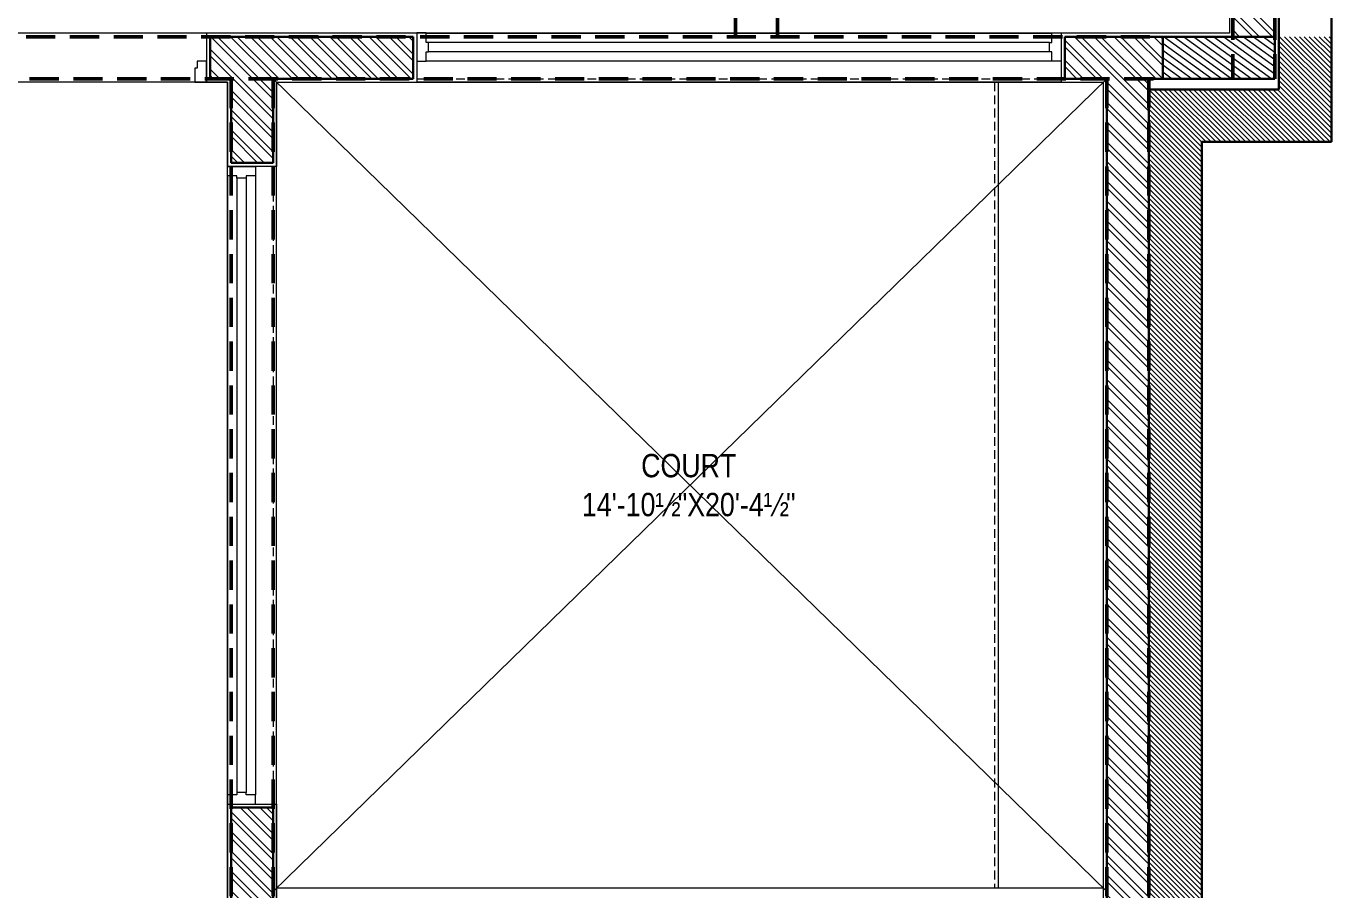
# Model space of a CAD drawing. Header units: inches. Extents: x -190799 to -189704, y -49100 to -46985.
# Drawn here: x -190244.5 to -189964.9, y -47808.5 to -47623.6 of the extents above; entities that cross this region are included whole.
import ezdxf

# ---------------------------------------------------------------- set-up
doc = ezdxf.new("R2010")
doc.units = ezdxf.units.IN
doc.header["$LTSCALE"] = 25
doc.header["$MEASUREMENT"] = 0
doc.linetypes.add('DASHED2', pattern=[0.375, 0.25, -0.125])
for name, color, linetype, lineweight in [('COLUMN', 1, 'Continuous', 30), ('COLUMNHATCH', 8, 'Continuous', 0), ('cross', 1, 'Continuous', 13), ('elevation', 6, 'Continuous', 9), ('hidden', 7, 'DASHED2', 5), ('PLASTER LINE', 1, 'Continuous', 5), ('PP-BEAM', 104, 'DASHED2', 50), ('PP-ROOM 10', 3, 'Continuous', 13), ('PP-ROOM 17', 3, 'Continuous', 13), ('PP-ROOM 7', 3, 'Continuous', 13), ('PP-ROOM 9', 3, 'Continuous', 13), ('PP-WALL', 7, 'Continuous', 30), ('sechatch', 8, 'Continuous', 0), ('TEXT', 7, 'Continuous', 13), ('WIN', 22, 'Continuous', 0)]:
    doc.layers.add(name, color=color, linetype=linetype, lineweight=lineweight)
doc.styles.add('RAJ', font='Arial Narrow.ttf')
pattern_1 = [(315, (-190005.5472, -48317.744), (2.12132, 2.12132), []), (315, (-190005.5472, -48319.1582), (2.12132, 2.12132), [])]

# ---------------------------------------------------------------- blocks, each defined once
blk = doc.blocks.new('W1')
at = {"layer": 'WIN'}
for p, q in [((-190457.86, -47788.12), (-190457.86, -47655.62)), ((-190455.86, -47787.62), (-190455.86, -47656.12)), ((-190453.86, -47787.62), (-190453.86, -47656.12))]:
    blk.add_line(p, q, dxfattribs=at)
for points in [[(-190451.86, -47653.62), (-190457.86, -47653.62), (-190457.86, -47655.62), (-190455.86, -47655.62), (-190455.86, -47656.12), (-190453.86, -47656.12), (-190453.86, -47655.62), (-190451.86, -47655.62)], [(-190451.86, -47790.12), (-190457.86, -47790.12), (-190457.86, -47788.12), (-190455.86, -47788.12), (-190455.86, -47787.62), (-190453.86, -47787.62), (-190453.86, -47788.12), (-190451.86, -47788.12)]]:
    blk.add_lwpolyline(points, close=True, dxfattribs=at)

msp = doc.modelspace()

# ---------------------------------------------------------------- hatches: boundary and pattern name
at = {"layer": 'COLUMNHATCH', "ltscale": 5}
h = msp.add_hatch(dxfattribs=at)
h.set_pattern_fill('ANSI31', color=5, scale=6, angle=90, style=0)
h.set_pattern_definition([(135, (141.9624, -2979.54285), (-0.530330086, -0.530330086), [])])
h.paths.add_polyline_path([(-189965.0167, -47625.8675), (-189976.2667, -47625.8675), (-189976.2667, -47637.127), (-190004.1104, -47637.127), (-190004.1104, -47879.3675), (-190004.1104, -47888.3675), (-190004.1104, -47951.3675), (-189976.4028, -47951.3675), (-189964.9028, -47951.3675), (-189964.9028, -47939.6015), (-189992.7648, -47939.6015), (-189992.7648, -47648.377), (-189965.0167, -47648.377)])
h = msp.add_hatch(dxfattribs=at)
h.set_pattern_fill('ANSI31', color=256, scale=10, angle=99.050055, style=0)
h.set_pattern_definition([(144.0500546, (141.9624, -2979.5429), (-0.73384782, -1.011912732), [])])
h.paths.add_polyline_path([(-190001.1104, -47625.8675), (-190001.1104, -47634.8675), (-189977.1104, -47634.8675), (-189977.1104, -47625.8675)])
at = {"layer": 'sechatch', "ltscale": 30}
h = msp.add_hatch(dxfattribs=at)
h.set_pattern_fill('ANSI32,_O', color=256, scale=8, angle=270)
h.set_pattern_definition(pattern_1)
h.paths.add_polyline_path([(-189977.1104, -47498.9837), (-189986.1104, -47498.9837), (-189986.1104, -47625.8675), (-189977.1104, -47625.8675)])
h = msp.add_hatch(dxfattribs=at)
h.set_pattern_fill('ANSI32', color=256, scale=8, angle=270)
h.set_pattern_definition([(315, (-190204.5656, -47629.0806), (2.12132, 2.12132), []), (315, (-190204.5656, -47630.4948), (2.12132, 2.12132), [])])
h.paths.add_polyline_path([(-190200.6104, -47625.8675), (-190205.1104, -47625.8675), (-190205.1104, -47634.8675), (-190200.6104, -47634.8675)])
h.paths.add_polyline_path([(-190250.1104, -47625.8675), (-190260.6104, -47625.8675), (-190260.6104, -47634.8675), (-190250.1104, -47634.8675)])
h.paths.add_polyline_path([(-190200.6104, -47652.8675), (-190191.6104, -47652.8675), (-190191.6104, -47634.8675), (-190161.6104, -47634.8675), (-190161.6104, -47625.8675), (-190200.6104, -47625.8675)])
h = msp.add_hatch(dxfattribs=at)
h.set_pattern_fill('ANSI32,_O', color=256, scale=8, angle=270)
h.set_pattern_definition(pattern_1)
h.paths.add_polyline_path([(-190001.1104, -47625.8675), (-190022.1104, -47625.8675), (-190022.1104, -47634.8675), (-190013.1104, -47634.8675), (-190013.1104, -47879.3675), (-190004.2648, -47879.3675), (-190004.2648, -47637.127), (-190004.1104, -47634.8675), (-190001.1104, -47634.8675)])
h = msp.add_hatch(dxfattribs=at)
h.set_pattern_fill('ANSI32,_O', color=256, scale=8, angle=270)
h.set_pattern_definition(pattern_1)
h.paths.add_polyline_path([(-190191.6104, -47790.8675), (-190200.6104, -47790.8675), (-190200.6104, -47870.3675), (-190191.6104, -47870.3675)])

# ---------------------------------------------------------------- linework, layer by layer
at = {"layer": 'COLUMN'}
msp.add_lwpolyline([(-189977.1104, -47634.8675), (-190001.1104, -47634.8675), (-190001.1104, -47625.8675), (-189977.1104, -47625.8675)], close=True, dxfattribs=at)
at = {"layer": 'cross'}
for p, q in [((-190191.6104, -47808.8675), (-190013.1104, -47634.8675)), ((-190013.1104, -47808.8675), (-190191.6104, -47634.8675))]:
    msp.add_line(p, q, dxfattribs=at)
at = {"layer": 'elevation'}
for p, q in [((-190022.8604, -47635.6175), (-190160.8604, -47635.6175)), ((-190036.3604, -47635.6175), (-190036.3604, -47808.1175)), ((-190190.8604, -47790.1175), (-190190.8604, -47653.6175)), ((-190013.8604, -47808.1175), (-190190.8604, -47808.1175))]:
    msp.add_line(p, q, dxfattribs=at)
at = {"layer": 'hidden', "ltscale": 0.3}
for p, q in [((-190160.8604, -47634.8675), (-190022.8604, -47634.8675)), ((-190037.1104, -47635.6175), (-190037.1104, -47808.1175)), ((-190191.6104, -47653.6175), (-190191.6104, -47790.1175))]:
    msp.add_line(p, q, dxfattribs=at)
at = {"layer": 'PLASTER LINE', "ltscale": 30}
for p, q in [((-189986.8604, -47434.6175), (-189986.8604, -47625.1175)), ((-190160.8604, -47625.1175), (-190205.8604, -47625.1175)), ((-190205.8604, -47625.1175), (-190205.8604, -47635.6175)), ((-190160.8604, -47625.1175), (-190160.8604, -47635.6175)), ((-189986.8604, -47625.1175), (-190022.8604, -47625.1175)), ((-190022.8604, -47625.1175), (-190022.8604, -47635.6175)), ((-190205.8604, -47635.6175), (-190201.3604, -47635.6175)), ((-190201.3604, -47635.6175), (-190201.3604, -47653.6175)), ((-190190.8604, -47635.6175), (-190160.8604, -47635.6175)), ((-190190.8604, -47635.6175), (-190190.8604, -47653.6175)), ((-190022.8604, -47635.6175), (-190013.8604, -47635.6175)), ((-190013.8604, -47635.6175), (-190013.8604, -47878.6175)), ((-190190.8604, -47653.6175), (-190201.3604, -47653.6175)), ((-190201.3604, -47790.1175), (-190201.3604, -47889.1175)), ((-190201.3604, -47790.1175), (-190190.8604, -47790.1175)), ((-190190.8604, -47790.1175), (-190190.8604, -47878.6175))]:
    msp.add_line(p, q, dxfattribs=at)
at = {"layer": 'PP-BEAM'}
for p, q in [((-190092.6104, -47348.3675), (-190092.6104, -47625.8675)), ((-190083.6104, -47348.3675), (-190083.6104, -47625.8675)), ((-189986.1104, -47348.3675), (-189986.1104, -47634.8675)), ((-189977.1104, -47348.3675), (-189977.1104, -47634.8675)), ((-190497.6104, -47625.8675), (-190001.1104, -47625.8675)), ((-190515.6104, -47634.8675), (-190001.1104, -47634.8675)), ((-190200.6104, -47634.8675), (-190200.6104, -48060.8675)), ((-190191.6104, -47634.8675), (-190191.6104, -48060.8675)), ((-190013.1104, -47634.8675), (-190013.1104, -47954.3675)), ((-190004.1104, -47634.8675), (-190004.1104, -47954.3675))]:
    msp.add_line(p, q, dxfattribs=at)
at = {"layer": 'PP-ROOM 10', "color": 3, "ltscale": 30}
msp.add_lwpolyline([(-190201.3604, -47635.6175), (-190260.6104, -47635.6175), (-190259.8604, -48007.6175), (-190319.8604, -48007.6175), (-190319.8604, -48060.1175), (-190201.3604, -48060.1175), (-190201.3604, -47635.6175)], dxfattribs=at)
at = {"layer": 'PP-ROOM 7', "color": 3, "ltscale": 30}
msp.add_lwpolyline([(-190259.8604, -47434.6175), (-189986.8604, -47434.6175), (-189986.8604, -47625.1175), (-190259.8604, -47625.1175), (-190259.8604, -47434.6175)], dxfattribs=at)
at = {"layer": 'PP-ROOM 9', "color": 3, "ltscale": 30}
msp.add_lwpolyline([(-190190.8604, -47635.6175), (-190013.8798, -47635.6175), (-190013.8604, -47878.6175), (-190190.8604, -47878.6175), (-190190.8604, -47635.5985)], dxfattribs=at)
at = {"layer": 'PP-WALL', "ltscale": 10}
for p, q in [((-189965.0167, -47389.877), (-189965.0167, -47648.377)), ((-189965.0167, -47389.877), (-189965.0167, -47648.377)), ((-189977.1104, -47625.8675), (-189977.1104, -47396.3675)), ((-189986.1104, -47625.8675), (-189986.1104, -47433.8675)), ((-189976.2667, -47464.377), (-189976.2667, -47637.127)), ((-189976.2667, -47465.877), (-189976.2667, -47637.127)), ((-190205.1104, -47625.8675), (-190161.6104, -47625.8675)), ((-190205.1104, -47634.8675), (-190205.1104, -47625.8675)), ((-190161.6104, -47625.8675), (-190161.6104, -47634.8675)), ((-190022.1104, -47625.8675), (-190001.1104, -47625.8675)), ((-190022.1104, -47625.8675), (-190022.1104, -47634.8675)), ((-190205.1104, -47634.8675), (-190200.6104, -47634.8675)), ((-190200.6104, -47652.8675), (-190200.6104, -47634.8675)), ((-190191.6104, -47634.8675), (-190161.6104, -47634.8675)), ((-190191.6104, -47652.8675), (-190191.6104, -47634.8675)), ((-190022.1104, -47634.8675), (-190013.1104, -47634.8675)), ((-190013.1104, -47634.8675), (-190013.1104, -47879.3675)), ((-190004.1104, -47634.8675), (-190004.1104, -47879.3675)), ((-190004.1104, -47634.8675), (-190001.1104, -47634.8675)), ((-189976.2667, -47637.127), (-190004.1104, -47637.127)), ((-189965.0167, -47648.377), (-189992.7648, -47648.377)), ((-189992.7648, -47648.377), (-189992.7648, -47939.6015)), ((-190200.6104, -47652.8675), (-190191.6104, -47652.8675))]:
    msp.add_line(p, q, dxfattribs=at)
at = {"layer": 'PP-WALL'}
for p, q in [((-190200.6104, -47870.3675), (-190200.6104, -47790.8675)), ((-190200.6104, -47790.8675), (-190191.6104, -47790.8675)), ((-190191.6104, -47870.3675), (-190191.6104, -47790.8675))]:
    msp.add_line(p, q, dxfattribs=at)
at = {"layer": 'WIN'}
for p, q in [((-190158.8604, -47625.1175), (-190024.8604, -47625.1175)), ((-190201.3604, -47655.6175), (-190201.3604, -47788.1175))]:
    msp.add_line(p, q, dxfattribs=at)
msp.add_lwpolyline([(-190205.8604, -47631.1175), (-190207.8604, -47631.1175), (-190207.8604, -47632.6175), (-190208.3604, -47632.6175), (-190208.3604, -47635.6175), (-190207.8604, -47635.6175), (-190207.8604, -47635.6175), (-190205.8604, -47635.6175)], close=True, dxfattribs=at)

# ---------------------------------------------------------------- block references
at = {"layer": 'PP-ROOM 17', "color": 3, "ltscale": 30, "xscale": 1.010988951997602, "yscale": 1.010988951997602, "zscale": 1.010988951997602, "rotation": 89.99999999999999}
msp.add_blockref('W1', (-238338.1412, 144919.6753), dxfattribs=at)
at = {"layer": 'PP-ROOM 17', "color": 3, "ltscale": 30, "rotation": 180}
msp.add_blockref('W1', (-380653.2207, -95443.735), dxfattribs=at)

# ---------------------------------------------------------------- texts
at = {"layer": 'TEXT', "ltscale": 30, "insert": (-190102.6104, -47721.8675), "char_height": 5, "width": 67.682604, "attachment_point": 5, "style": 'RAJ'}
msp.add_mtext('COURT\\P14\'-10½"X20\'-4½"', dxfattribs=at)

doc.saveas('drawing.dxf')
